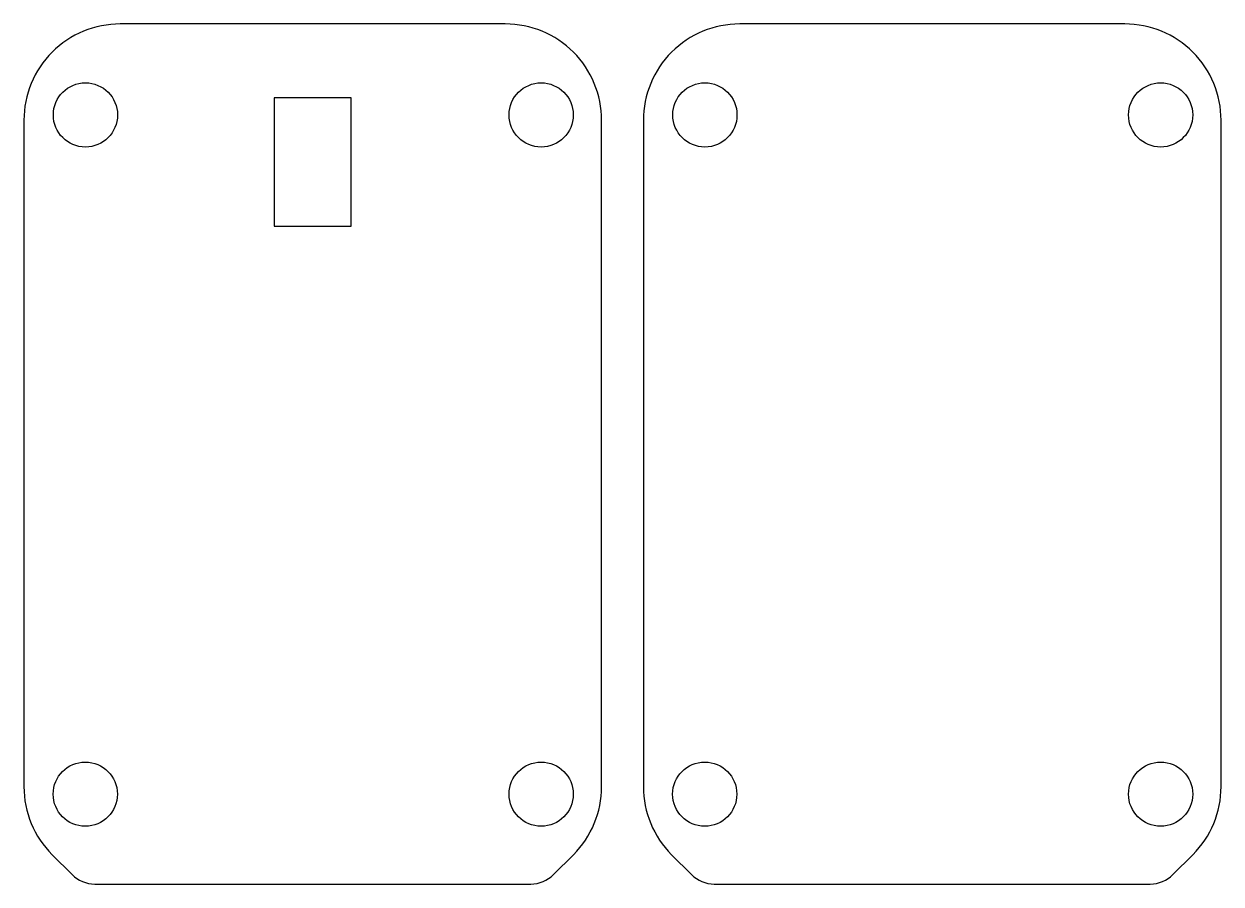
# Model space of a CAD drawing. Header units: millimetres. Extents: x 0 to 37.3, y 0 to 26.8.
import ezdxf

# ---------------------------------------------------------------- set-up
doc = ezdxf.new("R2010")
doc.units = ezdxf.units.MM
doc.layers.add('BLACK', color=7, linetype='Continuous')

msp = doc.modelspace()

# ---------------------------------------------------------------- linework, layer by layer
for points in [[(0, 3.036, 0.198912), (0.879, 0.914), (1.5, 0.293, 0.198912), (2.207, 0), (15.793, 0, 0.198912), (16.5, 0.293), (17.121, 0.914, 0.198912), (18, 3.036), (18, 23.793, 0.414214), (15, 26.793), (3, 26.793, 0.414214), (0, 23.793), (0, 3.036)], [(19.303, 3.036, 0.198912), (20.182, 0.914), (20.803, 0.293, 0.198912), (21.51, 0), (35.096, 0, 0.198912), (35.803, 0.293), (36.424, 0.914, 0.198912), (37.303, 3.036), (37.303, 23.793, 0.414214), (34.303, 26.793), (22.303, 26.793, 0.414214), (19.303, 23.793), (19.303, 3.036)]]:
    msp.add_lwpolyline(points, format="xyb")
msp.add_lwpolyline([(7.8, 20.493), (10.2, 20.493), (10.2, 24.493), (7.8, 24.493)], close=True)
at = {"layer": 'BLACK'}
for centre in [(1.916, 23.959), (16.117, 23.959), (21.219, 23.959), (35.42, 23.959), (1.911, 2.801), (16.117, 2.801), (21.214, 2.801), (35.42, 2.801)]:
    msp.add_circle(centre, 1, dxfattribs=at)

doc.saveas('drawing.dxf')
